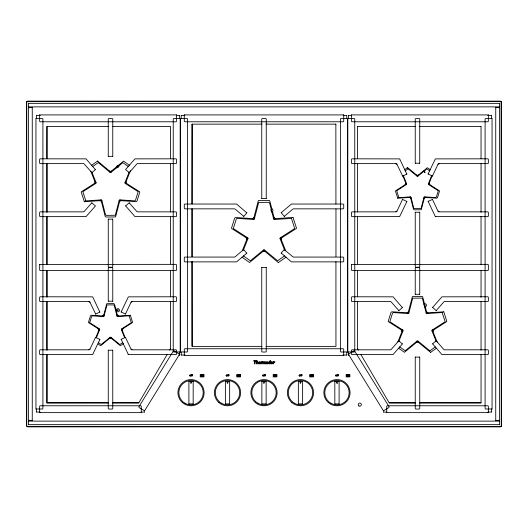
<?xml version="1.0" encoding="UTF-8"?>
<svg xmlns="http://www.w3.org/2000/svg" width="528" height="528" viewBox="0 0 528 528"><rect width="100%" height="100%" fill="white"/><g stroke="black" fill="none" stroke-linecap="round" stroke-linejoin="round"><path stroke-width="0.79" d="M46.939 354.314L46.939 402.851L108.425 402.851L46.952 402.877L46.959 354.948M46.939 350.203L46.939 301.666M46.939 296.729L46.939 270.409M46.939 264.647L46.939 216.942M46.939 212.005L46.939 163.469M46.939 158.532L46.966 126.43L108.742 126.456M170.537 301.752L170.478 348.744M170.537 296.815L170.537 270.475M170.537 263.894L170.537 216.982M170.537 212.038L170.537 163.482M170.537 158.545L170.537 126.443L112.853 126.456M192.04 208.923L192.04 256.654L192.067 208.936M192.146 124.146L192.04 203.986L192.067 124.225M278.447 262.654L264.224 250.787L264.7 251.533M109.811 170.92L110.286 171.666L97.469 160.974M109.811 171.838L110.286 172.583L98.208 162.505M407.616 167.561L404.494 169.851M405.24 170.881L408.177 168.722M429.792 350.935L435.277 346.922M430.531 352.466L436.372 348.196M357.482 126.535L415.147 126.456M267.637 363.554L267.788 362.142L267.254 361.766A1.043 1.043 0 0 0 266.416 362.03L266.356 362.492A1.016 1.016 0 0 1 267.122 362.122M101.191 201.762L101.244 200.878L105.184 216.407L105.996 217.034L115.592 216.929L119.77 200.884L119.823 201.762M101.732 201.016L101.785 200.132L105.488 214.731L106.3 215.365L115.289 215.259L119.229 200.138L119.282 201.023M117.097 315.434L117.044 316.318L114.299 305.494L113.487 304.861L106.966 304.966L103.983 316.312L103.93 315.427M117.506 314.873L117.454 315.757L114.53 304.227L113.718 303.593L106.735 303.699L103.574 315.751L103.521 314.866M273.755 218.341L273.695 219.226L269.57 202.95L268.759 202.316L258.674 202.422L254.311 219.219L254.258 218.335M274.349 217.516L274.296 218.401L272.501 211.319M410.494 198.568L410.546 197.683L413.47 209.213L414.282 209.84L421.265 209.735L424.426 197.69L424.479 198.568M410.903 198L410.956 197.122L413.701 207.946L414.513 208.58L421.034 208.468L424.017 197.122L424.07 198.007M426.268 312.424L426.215 313.302L422.512 298.703L421.7 298.076L412.711 298.181L408.771 313.302L408.718 312.418M426.809 311.678L426.756 312.563L425.179 306.352M91.832 172.715L95.456 169.554M136.943 211.642L129.188 202.759M398.812 310.682L402.435 307.52M443.923 349.602L436.168 340.718M170.518 348.724L169.693 350.13M235.059 256.885L243.745 249.487M284.255 216.434L292.941 209.035M89.839 348.988L89.78 349.582L95.588 337.3M131.182 302.412L131.241 301.811L125.433 314.094M396.818 211.028L396.759 211.622L402.567 199.34M438.161 164.446L438.22 163.852L432.412 176.134M98.05 329.003L98.908 329.221L88.42 322.489L90.479 315.817L91.331 315.242L103.198 316.021L102.373 315.698M98.71 328.786L99.568 329.01L89.701 322.661L91.615 316.43L92.459 315.85L103.607 316.582L102.782 316.259M125.855 183.5L124.997 183.282L138.158 191.697L135.485 200.284L134.633 200.858L119.605 199.868L120.424 200.191M126.727 183.216L125.869 182.998L139.847 191.921L136.983 201.089L136.132 201.663L120.14 200.607L120.965 200.937M246.114 238.022L246.972 238.24L231.449 228.34L234.67 218.071L235.521 217.49L253.334 218.665L252.516 218.341M247.084 237.706L247.936 237.93L233.317 228.591L236.326 218.962L237.178 218.387L253.935 219.49L253.11 219.166M401.273 330.218L402.131 330.442L388.153 321.512L391.017 312.352L391.868 311.771L407.86 312.827L407.035 312.503M402.145 329.934L403.003 330.158L389.842 321.743L392.515 313.157L393.367 312.583L408.395 313.573L407.576 313.249M429.29 184.648L428.432 184.43L438.299 190.773L436.385 197.01L435.541 197.584L424.393 196.852L425.218 197.175M429.95 184.437L429.092 184.213L439.58 190.945L437.521 197.617L436.669 198.198L424.802 197.413L425.627 197.736M27.628 426.868L500.372 426.868L501.244 426.512L501.6 425.647L501.6 102.353L501.244 101.488L500.372 101.132L27.628 101.132L26.756 101.488L26.756 426.512M28.512 103.237L28.512 106.993M28.512 107.527L28.512 420.473M36.544 115.414L36.544 118.298M35.95 118.496L35.95 409.042M39.633 114.82L39.633 121.288L40.121 121.777L176.029 121.777L176.517 121.288L176.517 114.82M28.512 421.007L28.512 424.763M32.261 420.473L32.261 107.527M112.761 156.42L112.761 118.985L112.273 118.496L108.748 118.496L108.26 118.985L108.26 156.42M108.26 219.061L108.26 266.759L108.748 267.247L112.273 267.247L112.761 266.759L112.761 219.061M99.937 339.359L92.671 354.545L40.121 354.625L39.633 354.136L39.633 350.302L40.121 349.813L89.417 349.813L88.856 349.615M112.761 301.277L112.761 268.138L112.273 267.65L108.748 267.65L108.26 268.138L108.26 301.277M108.26 350.123L108.26 408.553L108.748 409.042L112.273 409.042L112.761 408.553L112.761 350.123M121.084 312.041L128.35 296.855L176.029 296.776L176.517 297.264L176.517 301.099L176.029 301.587L131.604 301.587L132.165 301.785M181.19 115.414L181.19 118.298M180.596 118.496L180.596 352.018M184.279 114.82L184.279 121.288L184.767 121.777L343.233 121.777L343.721 121.288L343.721 114.82M141.26 412.718L141.26 406.256L140.771 405.768L40.121 405.768L39.633 406.256L39.633 412.718M144.349 412.13L144.349 411.695M180.193 352.018L180.193 118.496M179.606 355.106L179.606 352.216M188.899 381.355L188.899 404.026M193.175 404.026L193.175 381.355M266.251 198.574L266.251 118.985L265.762 118.496L262.238 118.496L261.749 118.985L261.749 198.574M225.377 381.355L225.377 404.026M229.654 404.026L229.654 381.355M261.749 267.346L261.749 351.529L262.238 352.018L265.762 352.018L266.251 351.529L266.251 267.346M261.862 381.355L261.862 404.026M266.138 404.026L266.138 381.355M348.394 115.414L348.394 118.298M347.807 118.496L347.807 352.018M351.483 114.82L351.483 121.288L351.971 121.777L487.879 121.777L488.367 121.288L488.367 114.82M298.346 381.355L298.346 404.026M302.623 404.026L302.623 381.355M334.825 381.355L334.825 404.026M347.404 352.018L347.404 118.496M346.81 355.106L346.81 352.216M339.101 404.026L339.101 381.355M406.916 201.392L399.65 216.586L351.971 216.658L351.483 216.176L351.483 212.342L351.971 211.853L396.396 211.853L395.835 211.649M419.74 163.317L419.74 118.985L419.252 118.496L415.727 118.496L415.239 118.985L415.239 163.317M415.239 212.157L415.239 266.759L415.727 267.247L419.252 267.247L419.74 266.759L419.74 212.157M428.063 174.082L435.329 158.888L487.879 158.816L488.367 159.304L488.367 163.132L487.879 163.621L438.583 163.621L439.144 163.825M419.74 294.38L419.74 268.138L419.252 267.65L415.727 267.65L415.239 268.138L415.239 294.38M415.239 357.02L415.239 408.553L415.727 409.042L419.252 409.042L419.74 408.553L419.74 357.02M495.739 107.527L495.739 420.473M499.488 106.993L499.488 103.237M488.367 412.718L488.367 406.256L487.879 405.768L387.229 405.768L386.74 406.256L386.74 412.718M492.05 409.042L492.05 118.496M491.456 412.13L491.456 409.24M499.488 420.473L499.488 107.527M499.488 424.763L499.488 421.007M383.48 410.896L348.434 354.222M481.041 126.535L481.041 158.69M272.745 363.125L272.765 362.267A0.799 0.799 0 0 0 272.534 361.97L271.867 361.759A1.254 1.254 0 0 0 270.653 362.67A1.214 1.214 0 0 0 270.613 363.119L270.679 363.383A0.812 0.812 0 0 0 271.003 363.766L271.867 363.871A1.247 1.247 0 0 0 272.752 363.125M179.566 354.222L144.52 410.896M95.588 314.094L99.937 312.041M131.182 348.988L131.241 349.582L125.433 337.3M402.567 176.134L406.916 174.082M438.161 211.028L438.22 211.622L432.412 199.34M335.854 124.146L335.933 204.006M128.971 172.531L124.852 182.84L125.42 182.153M130.482 170.65L125.73 182.556L126.291 181.87M95.812 337.768L99.046 329.663L98.485 330.343M96.452 337.597L99.706 329.446L99.145 330.132M242.293 250.741L247.111 238.682L246.55 239.369M243.335 250.252L248.081 238.366L247.52 239.052M431.548 175.837L428.294 183.988L428.855 183.308M431.891 176.411L428.954 183.777L429.515 183.091M397.815 342.045L402.27 330.884L401.709 331.564M398.732 341.642L403.148 330.601L402.58 331.28M26.756 101.488L26.4 102.353L26.4 425.647M46.985 126.476L46.959 158.69M266.053 346.368L335.947 346.388L335.933 261.578M481.015 402.831L419.575 402.851L481.048 402.877L481.061 354.314M271.907 208.963L269.663 200.567L258.337 200.567L253.711 218.394L253.658 217.51M424.591 304.022L422.572 296.505L412.408 296.505L408.23 312.556L408.177 311.672M246.866 212.771L243.745 216.434M281.134 253.15L284.255 249.487M402.435 343.88L393.037 354.572L351.971 354.625L351.483 354.136L351.483 350.302L351.971 349.813L390.595 349.813M432.544 307.52L441.943 296.828L487.879 296.776L488.367 297.264L488.367 301.099L487.879 301.587L444.385 301.587M167.224 354.347L138.811 402.857L112.517 402.851L138.765 402.877M111.223 170.914L110.748 171.666L116.285 167.053M111.223 171.838L110.748 172.583L122.819 162.664L128.297 166.511M109.798 337.874L110.273 337.128L101.191 344.553L98.261 342.56M109.798 338.573L110.273 337.828L100.637 345.715L98.168 344.051M263.287 250.516L263.762 249.77L250.364 260.792L243.421 255.882M263.287 251.533L263.762 250.787L249.546 262.495L242.042 257.176M418.202 174.867L417.727 175.613L427.363 167.726L430.485 169.858M418.202 175.56L417.727 176.306L426.809 168.881L429.739 170.881M416.777 341.603L417.252 340.857L405.181 350.77L399.703 346.922M416.777 342.52L417.252 341.774L404.441 352.301L398.607 348.196M84.229 201.729L100.868 200.607L100.049 200.93M85.727 200.917L101.409 199.861L100.591 200.185M118.246 316.265L117.421 316.589L129.221 315.79M122.971 329.01L122.113 329.228L132.601 322.489L130.357 315.176M280.916 237.719L280.058 237.937L294.683 228.591L291.482 218.321M275.497 218.348L274.672 218.671L293.146 217.43M397.643 198.257L410.17 197.413L409.345 197.736M398.779 197.65L410.579 196.845L409.754 197.175M427.409 313.249L426.591 313.579L442.273 312.517M433.706 330.231L432.848 330.449L446.827 321.512L443.771 311.711M125.565 205.92L129.175 202.884M432.544 343.88L436.154 340.844M246.866 253.15L236.597 261.868L184.767 261.881L184.279 261.393L184.279 257.565L184.767 257.077L234.544 257.077M281.134 212.771L291.403 204.052L343.233 204.032L343.721 204.521L343.721 208.355L343.233 208.844L293.456 208.844M262.726 362.003L261.723 362.34A0.838 0.838 0 0 0 261.512 362.789L261.347 363.871L260.938 363.871L261.248 361.805L261.657 361.805L261.584 362.281L262.271 361.759A0.66 0.66 0 0 1 262.72 362.01M84.077 211.642L91.832 202.759M136.943 163.832L129.188 172.715M391.057 349.602L398.812 340.718M443.923 301.798L436.168 310.682M179.606 118.298L179.606 115.414M36.544 412.13L36.544 409.24M343.108 115.414L346.81 115.414M181.19 355.106L181.19 352.216M184.279 355.694L184.279 349.232L184.767 348.744L343.233 348.744L343.721 349.232L343.721 355.694M26.921 101.647L501.244 101.488M491.456 118.298L491.456 115.414M348.394 355.106L348.83 355.106M383.651 412.13L386.542 412.13M348.553 354.248L353.932 350.816L354.605 350.975L389.136 406.831L388.978 407.497L383.506 410.777M84.315 201.59L81.173 191.921L95.152 182.985L94.294 183.209M85.813 200.785L82.863 191.697L96.023 183.269L95.172 183.493M129.129 315.922L131.32 322.661L121.453 329.017L122.311 328.792M293.053 217.562L296.558 228.34L281.028 238.253L281.886 238.036M397.736 198.125L395.399 190.945L405.887 184.206L405.029 184.43M398.871 197.512L396.68 190.773L406.547 184.424L405.689 184.642M442.187 312.649L445.137 321.743L431.977 330.165L432.828 329.947M335.914 124.166L266.053 124.146M117.513 166.023L123.559 161.132L129.393 165.244M121.084 339.359L125.387 337.418M428.063 201.392L432.366 199.459M91.628 165.244L97.462 161.132M92.723 166.511L98.201 162.664M122.76 342.56L119.83 344.553L110.735 337.128L111.217 337.874M123.506 343.583L120.384 345.715L110.735 337.828L111.21 338.573M284.579 255.882L277.636 260.792L264.224 249.77L264.7 250.516M285.958 257.176L278.454 262.495M267.802 363.805L267.934 363.502A0.805 0.805 0 0 1 267.729 363.614L267.729 363.607M267.689 363.865L267.194 363.7A1.049 1.049 0 0 1 266.607 363.924C265.063 363.257 267.986 362.663 267.175 362.155M407.095 167.97L408.118 168.003L417.265 175.613L416.79 174.867M274.897 219.173L274.072 219.496L291.39 218.453M118.655 315.704L117.83 316.028L130.264 315.315M427.951 312.51L427.132 312.833L443.685 311.843M395.835 163.825L396.396 163.621L351.971 163.621L351.483 163.132L351.483 159.304L351.971 158.816L399.65 158.888L406.798 174.035M88.856 301.785L89.417 301.587L40.121 301.587L39.633 301.099L39.633 297.264L40.121 296.776L92.671 296.855L99.818 312.002M439.144 211.649L438.583 211.853L487.879 211.853L488.367 212.342L488.367 216.176L487.879 216.658L435.329 216.586L428.182 201.439M132.165 349.615L131.604 349.813L176.029 349.813L176.517 350.302L176.517 354.136L176.029 354.625L128.35 354.545L121.202 339.398M480.962 126.456L419.258 126.456M28.631 103.356L499.369 103.356M36.623 115.493L40.247 115.414M39.719 114.913L176.425 114.913M36.043 118.589L42.418 118.496L42.907 118.985L42.907 408.553L42.418 409.042L36.043 408.949M181.269 115.493L184.892 115.414M184.364 114.913L343.636 114.913M180.688 118.589L187.064 118.496L187.552 118.985L187.552 351.529L187.064 352.018L180.688 351.925M112.669 156.328L108.352 156.328M348.48 115.493L351.285 115.414M351.575 114.913L488.281 114.913M347.899 118.589L354.275 118.496L354.763 118.985L354.763 351.529L354.275 352.018L347.899 351.925M499.369 106.874L28.631 106.874M108.352 219.146L112.669 219.146M419.648 163.225L415.331 163.225M266.158 198.482L261.842 198.482M415.331 212.249L419.648 212.249M261.842 267.432L266.158 267.432M112.669 301.191L108.352 301.191M108.352 350.209L112.669 350.209M419.648 294.287L415.331 294.287M180.101 351.925L173.725 352.018L173.237 351.529L173.237 118.985L173.725 118.496L180.101 118.589M189.037 381.493L193.03 381.493M28.631 421.126L499.369 421.126M347.312 351.925L340.936 352.018L340.448 351.529L340.448 118.985L340.936 118.496L347.312 118.589M225.515 381.493L229.515 381.493M343.233 355.694L343.636 355.608L184.364 355.608M346.731 355.027L343.108 355.106M262 381.493L266 381.493M144.269 412.051L141.458 412.13M193.03 403.887L189.037 403.887M298.485 381.493L302.485 381.493M415.331 357.106L419.648 357.106M229.515 403.887L225.515 403.887M334.97 381.493L338.963 381.493M266 403.887L262 403.887M302.485 403.887L298.485 403.887M338.963 403.887L334.97 403.887M491.377 412.051L487.753 412.13M499.369 424.644L28.631 424.644M28.631 107.653L32.142 107.653M495.858 107.653L499.369 107.653M179.17 355.106L179.52 355.027M32.142 420.347L28.631 420.347M141.167 412.632L39.719 412.632M491.957 408.949L485.582 409.042L485.093 408.553L485.093 118.985L485.582 118.496L491.957 118.589M488.281 412.632L386.833 412.632M499.369 420.347L495.858 420.347M192.146 346.368L192.04 261.591L192.053 346.388L261.947 346.368M176.715 115.414L179.52 115.493M487.753 115.414L491.377 115.493M192.086 124.166L261.947 124.146M83.615 163.621L40.121 163.621L39.633 163.132L39.633 159.304L40.121 158.816L86.057 158.869L95.33 169.547M137.405 163.621L176.029 163.621L176.517 163.132L176.517 159.304L176.029 158.816L134.963 158.869L125.565 169.554L129.175 172.59M234.544 208.844L184.767 208.844L184.279 208.355L184.279 204.521L184.767 204.032L236.597 204.052L246.741 212.784M83.615 211.853L40.121 211.853L39.633 212.342L39.633 216.176L40.121 216.658L86.057 216.605L95.456 205.92L91.846 202.884M137.405 211.853L176.029 211.853L176.517 212.342L176.517 216.176L176.029 216.658L134.963 216.605L125.69 205.927M293.456 257.077L343.233 257.077L343.721 257.565L343.721 261.393L343.233 261.881L291.403 261.868L281.259 253.136M390.595 301.587L351.971 301.587L351.483 301.099L351.483 297.264L351.971 296.776L393.037 296.828L402.31 307.507M444.385 349.813L487.879 349.813L488.367 350.302L488.367 354.136L487.879 354.625L441.943 354.572L432.67 343.886M184.892 355.106L181.269 355.027M389.235 402.877L415.463 402.877L389.189 402.857L360.776 354.347M40.247 412.13L36.623 412.051M435.329 216.586L435.778 216.645M259.67 363.515C257.928 362.743 262.172 362.835 260.02 361.772A1.089 1.089 0 0 0 259.057 362.149L258.845 362.518A1.439 1.439 0 0 0 258.753 362.954L258.911 363.574A0.739 0.739 0 0 0 259.189 363.818L259.69 363.911A1.544 1.544 0 0 0 260.396 363.706L260.522 363.271A1.558 1.558 0 0 1 259.67 363.548M432.366 176.015L428.182 174.035M402.613 199.459L406.798 201.439M125.387 313.975L121.202 312.002M95.634 337.418L99.818 339.398M26.921 426.353L501.244 426.512L501.079 101.647M144.494 410.777L139.022 407.497L138.864 406.831L173.395 350.975L174.068 350.816L179.447 354.248M243.738 216.308L235.059 209.035M284.262 249.612L292.941 256.885M436.154 310.556L432.67 307.507M398.825 340.844L402.31 343.886M408.17 168.881L417.265 176.306L416.783 175.56M429.799 350.77L417.714 340.857L418.189 341.603M430.538 352.301L417.714 341.774L418.189 342.52M398.825 310.556L391.057 301.798M91.846 172.59L84.077 163.832M284.262 216.308L281.259 212.784M243.738 249.612L246.741 253.136M357.502 126.476L357.463 158.545M406.124 183.302L406.692 183.982L403.438 175.837M405.464 183.084L406.032 183.764L403.088 176.405M433.27 331.577L432.703 330.891L437.164 342.045M432.392 331.287L431.831 330.607L436.24 341.642M281.444 239.375L280.883 238.696L285.701 250.747M280.48 239.059L279.913 238.379L284.665 250.252M95.608 182.147L96.169 182.833L92.05 172.531M94.73 181.863L95.297 182.543L90.836 171.395M122.536 330.35L121.968 329.67L125.209 337.768M121.876 330.139L121.308 329.452L124.562 337.603M402.613 176.015L396.759 163.852L396.818 164.446M95.634 313.975L89.78 301.811L89.839 302.412M128.099 354.169L128.35 354.545M357.482 348.724L358.307 350.13M357.522 348.744L357.463 301.752M346.731 115.493L346.81 118.298M383.651 411.695L383.731 412.051M348.48 355.027L348.394 352.216M481.061 163.469L481.041 212.289M481.041 216.414L481.061 264.647M481.061 270.409L481.041 297.224M481.041 301.349L481.061 350.203M357.463 163.482L357.463 212.038M357.463 216.982L357.463 263.894M357.463 270.475L357.463 296.815M335.96 208.923L335.96 256.654M46.959 163.64L46.959 212.289M46.959 216.414L46.959 264.244M46.959 270.838L46.959 297.224M46.959 301.349L46.959 350.005M423.713 304.148A1.604 1.604 0 0 1 425.825 304.009A1.604 1.604 0 0 1 426.235 306.082A1.604 1.604 0 0 1 424.235 306.761M423.364 171.673A1.604 1.604 0 0 1 424.849 170.683M271.359 208.732A1.604 1.604 0 0 1 272.963 210.335A1.604 1.604 0 0 1 271.359 211.939M116.384 167.93A1.604 1.604 0 0 1 119.005 166.188M265.927 362.34L265.716 363.871L265.307 363.871L265.505 362.446L264.997 362.142A1.366 1.366 0 0 0 264.647 362.373L264.422 363.871L264.013 363.871C265.426 361.739 262.39 361.508 263.122 363.871L262.713 363.871L263.023 361.805L263.393 362.076A1.835 1.835 0 0 1 263.624 361.898L263.789 361.819A0.673 0.673 0 0 1 264.178 361.772L264.653 362.083A1.67 1.67 0 0 1 264.884 361.911L265.069 361.812A0.779 0.779 0 0 1 265.452 361.766L265.927 362.34M258.344 362.347L258.139 363.871L257.73 363.871C259.136 361.766 256.04 361.475 256.813 363.871L256.403 363.871L256.872 360.73L257.281 360.73L257.077 362.076A0.911 0.911 0 0 1 257.941 361.766L258.344 362.347M260.258 362.551L259.215 362.624L259.697 362.129A0.686 0.686 0 0 1 259.915 362.122L260.258 362.551M190.846 375.507C189.387 377.698 189.38 373.303 190.846 375.507M226.169 375.434C226.941 377.203 227.535 373.963 226.169 375.434M227.33 375.507C225.839 377.711 225.878 373.296 227.33 375.507M262.654 375.434C263.432 377.197 263.993 373.982 262.654 375.434M263.809 375.507C262.324 377.711 262.363 373.296 263.809 375.507M299.138 375.434C299.93 377.19 300.458 373.989 299.138 375.434M300.293 375.507C298.802 377.705 298.841 373.303 300.293 375.507M335.617 375.434C336.389 377.197 336.976 373.982 335.617 375.434M336.778 375.507C335.3 377.705 335.306 373.303 336.778 375.507M189.684 375.434C190.45 377.197 191.063 373.976 189.684 375.434M266.6 363.33L266.851 363.62A0.667 0.667 0 0 0 267.227 363.442L267.326 362.848L266.6 363.33M272.415 362.723L272.263 363.205A0.746 0.746 0 0 1 271.9 363.495L271.029 363.02A0.931 0.931 0 0 1 271.062 362.716A0.792 0.792 0 0 1 271.808 362.122L272.415 362.723M253.889 360.73L253.829 361.139L254.918 361.139L254.509 363.871L254.958 363.871L255.367 361.139L256.45 361.139L256.516 360.73L253.889 360.73M269.867 362.208L269.669 363.521L268.712 363.033A1.168 1.168 0 0 1 268.745 362.743L268.864 362.472A0.746 0.746 0 0 1 269.498 362.129A0.937 0.937 0 0 1 269.867 362.208M270.085 360.73L269.92 361.845A1.175 1.175 0 0 0 269.498 361.759A1.195 1.195 0 0 0 268.343 362.644A1.452 1.452 0 0 0 268.303 363.099L268.402 363.475A0.693 0.693 0 0 0 268.646 363.733L270.026 363.871L270.494 360.73L270.085 360.73M273.464 361.805L273.154 363.871L273.563 363.871L273.728 362.789A0.838 0.838 0 0 1 273.94 362.34L274.943 362.003A0.66 0.66 0 0 0 274.487 361.739L273.808 362.281L273.874 361.805L273.464 361.805M39.719 264.442L39.633 270.052L40.121 270.541L176.029 270.541L176.517 270.052L176.517 264.845L176.029 264.356L39.719 264.442M190.826 381.52C189.836 385.466 192.779 382.067 190.852 381.513M227.304 381.52C226.301 385.559 229.31 381.922 227.304 381.52M263.789 381.52C262.713 385.79 265.868 381.599 263.789 381.52M300.274 381.52C299.204 385.711 302.326 381.731 300.3 381.513M351.575 264.442L351.483 270.052L351.971 270.541L487.879 270.541L488.367 270.052L488.367 264.845L487.879 264.356L351.575 264.442M337.181 383.288C335.141 383.453 338.184 378.919 337.174 383.315M117.473 167.092C117.572 168.887 119.077 166.28 117.473 167.092M117.473 310.022C117.572 311.817 119.077 309.203 117.473 310.022M270.963 210.104C271.062 211.9 272.567 209.293 270.963 210.104M424.453 172.062C424.552 173.857 426.056 171.244 424.453 172.062M424.453 305.052C424.552 306.847 426.056 304.24 424.453 305.052M201.148 374.596L200.231 374.596L200.231 375.52L201.148 375.52L201.148 374.596M202.528 374.596L201.61 374.596L201.61 375.52L202.528 375.52L202.528 374.596M203.907 374.596L202.99 374.596L202.99 375.52L203.907 375.52L203.907 374.596M237.633 374.596L236.716 374.596L236.716 375.52L237.633 375.52L237.633 374.596M239.012 374.596L238.095 374.596L238.095 375.52L239.012 375.52L239.012 374.596M240.392 374.596L239.474 374.596L239.474 375.52L240.392 375.52L240.392 374.596M274.118 374.596L273.2 374.596L273.2 375.52L274.118 375.52L274.118 374.596M275.497 374.596L274.58 374.596L274.58 375.52L275.497 375.52L275.497 374.596M276.877 374.596L275.959 374.596L275.959 375.52L276.877 375.52L276.877 374.596M310.603 374.596L309.679 374.596L309.679 375.52L310.603 375.52L310.603 374.596M311.982 374.596L311.058 374.596L311.058 375.52L311.982 375.52L311.982 374.596M313.361 374.596L312.437 374.596L312.437 375.52L313.361 375.52L313.361 374.596M347.081 374.596L346.163 374.596L346.163 375.52L347.081 375.52L347.081 374.596M348.46 374.596L347.543 374.596L347.543 375.52L348.46 375.52L348.46 374.596M349.84 374.596L348.922 374.596L348.922 375.52L349.84 375.52L349.84 374.596M191.737 374.88L191.07 374.88L191.07 376.134L191.737 375.547L191.248 375.038L191.737 374.88M192.601 374.88L191.928 374.88L191.928 376.134L192.601 375.547L192.113 375.038L192.601 374.88M228.221 374.88L227.548 374.88L227.548 376.134L228.221 375.547L227.733 375.038L228.221 374.88M229.086 374.88L228.413 374.88L228.413 376.134L229.086 375.547L228.591 375.038L229.086 374.88M264.706 374.88L264.033 374.88L264.033 376.134L264.706 375.547L264.211 375.038L264.706 374.88M265.564 374.88L264.898 374.88L264.898 376.134L265.564 375.547L265.076 375.038L265.564 374.88M301.184 374.88L300.518 374.88L300.518 376.134L301.184 375.547L300.696 375.038L301.184 374.88M302.049 374.88L301.382 374.88L301.382 376.134L302.049 375.547L301.561 375.038L302.049 374.88M337.669 374.88L337.003 374.88L337.003 376.134L337.669 375.547L337.181 375.038L337.669 374.88M338.534 374.88L337.861 374.88L337.861 376.134L338.534 375.547L338.045 375.038L338.534 374.88M201.148 375.976L200.231 375.976L200.231 376.9L201.148 376.9L201.148 375.976M202.528 375.976L201.61 375.976L201.61 376.9L202.528 376.9L202.528 375.976M203.907 375.976L202.99 375.976L202.99 376.9L203.907 376.9L203.907 375.976M237.633 375.976L236.716 375.976L236.716 376.9L237.633 376.9L237.633 375.976M239.012 375.976L238.095 375.976L238.095 376.9L239.012 376.9L239.012 375.976M240.392 375.976L239.474 375.976L239.474 376.9L240.392 376.9L240.392 375.976M274.118 375.976L273.2 375.976L273.2 376.9L274.118 376.9L274.118 375.976M275.497 375.976L274.58 375.976L274.58 376.9L275.497 376.9L275.497 375.976M276.877 375.976L275.959 375.976L275.959 376.9L276.877 376.9L276.877 375.976M310.603 375.976L309.679 375.976L309.679 376.9L310.603 376.9L310.603 375.976M311.982 375.976L311.058 375.976L311.058 376.9L311.982 376.9L311.982 375.976M313.361 375.976L312.437 375.976L312.437 376.9L313.361 376.9L313.361 375.976M347.081 375.976L346.163 375.976L346.163 376.9L347.081 376.9L347.081 375.976M348.46 375.976L347.543 375.976L347.543 376.9L348.46 376.9L348.46 375.976M349.84 375.976L348.922 375.976L348.922 376.9L349.84 376.9L349.84 375.976M359.033 405.979A1.538 1.538 0 0 0 361.35 404.646A1.538 1.538 0 0 0 359.033 403.306A1.538 1.538 0 0 0 359.033 405.979M116.596 311.223A1.604 1.604 0 0 0 119.348 310.86A1.604 1.604 0 0 0 117.658 308.656A1.604 1.604 0 0 0 116.596 311.223M330.878 403.24A12.184 12.184 0 0 0 349.147 392.687A12.184 12.184 0 0 0 330.878 382.14A12.184 12.184 0 0 0 330.878 403.24M294.393 403.24A12.184 12.184 0 0 0 312.668 392.687A12.184 12.184 0 0 0 294.393 382.14A12.184 12.184 0 0 0 294.393 403.24M257.908 403.24A12.184 12.184 0 0 0 276.184 392.687A12.184 12.184 0 0 0 257.908 382.14A12.184 12.184 0 0 0 257.908 403.24M221.423 403.24A12.184 12.184 0 0 0 239.699 392.687A12.184 12.184 0 0 0 221.423 382.14A12.184 12.184 0 0 0 221.423 403.24M184.945 403.24A12.184 12.184 0 0 0 203.214 392.687A12.184 12.184 0 0 0 184.945 382.14A12.184 12.184 0 0 0 184.945 403.24M328.33 402.541A13.101 13.101 0 0 0 349.813 395.241A13.101 13.101 0 0 0 332.752 380.279A13.101 13.101 0 0 0 328.33 402.541M291.845 402.541A13.101 13.101 0 0 0 313.335 395.241A13.101 13.101 0 0 0 296.274 380.279A13.101 13.101 0 0 0 291.845 402.541M255.361 402.541A13.101 13.101 0 0 0 276.85 395.241A13.101 13.101 0 0 0 259.789 380.279A13.101 13.101 0 0 0 255.361 402.541M218.876 402.541A13.101 13.101 0 0 0 240.365 395.241A13.101 13.101 0 0 0 223.304 380.279A13.101 13.101 0 0 0 218.876 402.541M182.398 402.541A13.101 13.101 0 0 0 203.881 395.241A13.101 13.101 0 0 0 186.82 380.279A13.101 13.101 0 0 0 182.398 402.541"/></g></svg>
